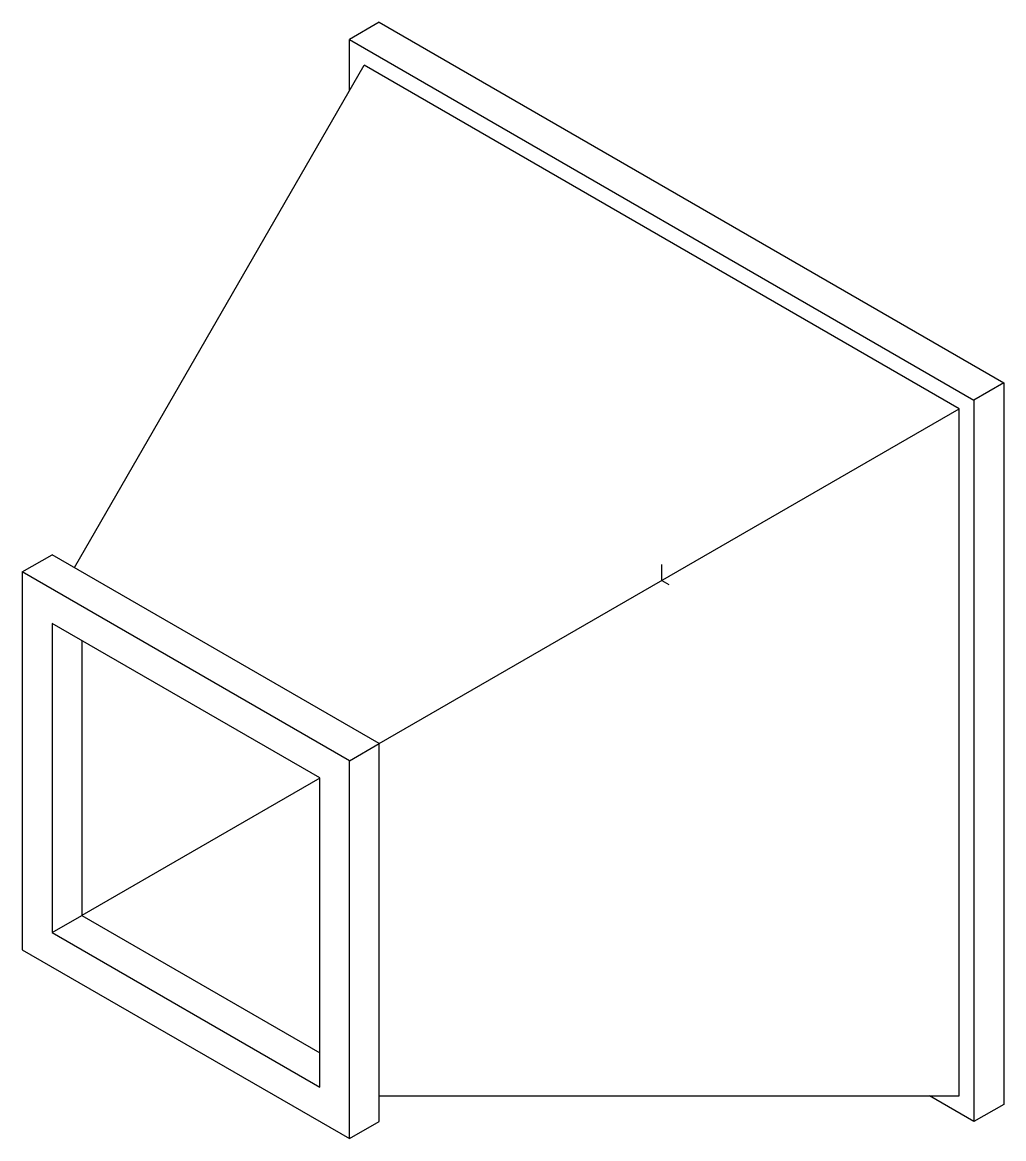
# Paper-space layout '_Isometric' of a CAD drawing. Header units: inches. Extents: x -15.2 to 8.1, y -13.3 to 13.3.
import ezdxf

# ---------------------------------------------------------------- set-up
doc = ezdxf.new("R2010")
doc.units = ezdxf.units.IN
doc.header["$MEASUREMENT"] = 0
doc.header["$PDSIZE"] = -1

psp = doc.layouts.new('_Isometric')

# ---------------------------------------------------------------- linework, layer by layer
at = {"color": 7, "linetype": 'Continuous', "lineweight": 25}
for p, q in [((-6.718, 13.268), (-7.425, 12.86)), ((-6.718, 13.268), (8.132, 4.696)), ((-7.425, 11.635), (-7.425, 12.86)), ((-7.425, 12.86), (7.425, 4.288)), ((-13.965, 0.307), (-7.071, 12.247)), ((7.071, 4.083), (-7.071, 12.247)), ((8.132, 4.696), (7.425, 4.288)), ((8.132, 4.696), (8.132, -12.452)), ((7.425, 4.288), (7.425, -12.86)), ((-6.718, -3.877), (7.071, 4.083)), ((7.071, -12.247), (7.071, 4.083)), ((-15.203, 0.205), (-14.496, 0.613)), ((-6.718, -3.877), (-14.496, 0.613)), ((-15.203, 0.205), (-15.203, -8.777)), ((-7.425, -4.285), (-15.203, 0.205)), ((-14.496, -1.02), (-14.496, -8.369)), ((-8.132, -4.694), (-14.496, -1.02)), ((-13.789, -1.428), (-13.789, -7.961)), ((-7.425, -4.285), (-6.718, -3.877)), ((-6.718, -12.859), (-6.718, -3.877)), ((-7.425, -13.267), (-7.425, -4.285)), ((-8.132, -4.695), (-13.789, -7.961)), ((-8.132, -12.043), (-8.132, -4.694)), ((-14.496, -8.369), (-13.789, -7.961)), ((-13.789, -7.961), (-8.132, -11.226)), ((-14.496, -8.369), (-8.132, -12.043)), ((-15.203, -8.777), (-7.425, -13.267)), ((-6.718, -12.247), (7.071, -12.247)), ((7.425, -12.86), (6.364, -12.247)), ((8.132, -12.452), (7.425, -12.86)), ((-7.425, -13.267), (-6.718, -12.859))]:
    psp.add_line(p, q, dxfattribs=at)
at = {"color": 7, "linetype": 'Continuous'}
for q in [(0, 0.383), (0.166, -0.096)]:
    psp.add_line((0, 0), q, dxfattribs=at)
psp.add_point((0, 0), dxfattribs=at)

doc.saveas('drawing.dxf')
